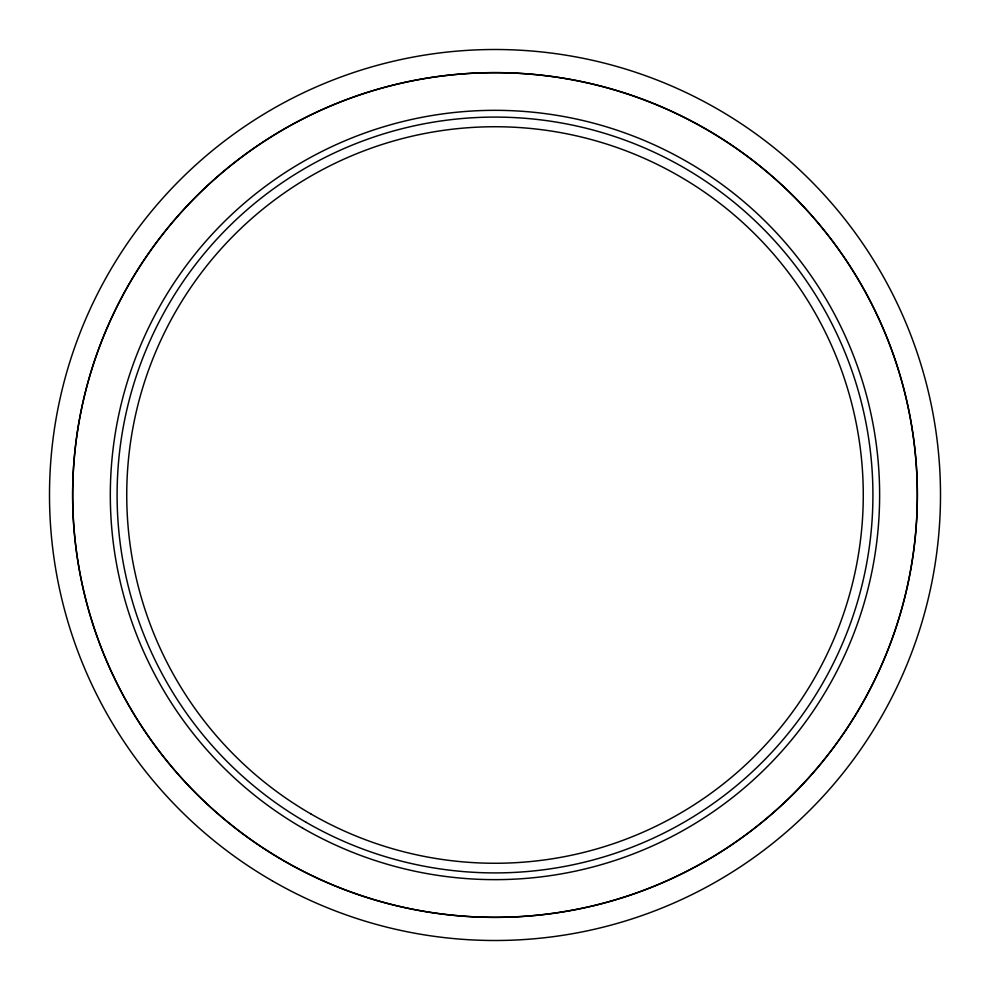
<?xml version="1.0" encoding="UTF-8"?>
<svg xmlns="http://www.w3.org/2000/svg" width="990" height="990" viewBox="0 0 990 990"><rect width="100%" height="100%" fill="white"/><g stroke="black" fill="none" stroke-linecap="round" stroke-linejoin="round"><path stroke-width="1.49" d="M306.046 822.282A377.92 377.92 0 0 0 872.92 495A377.92 377.92 0 0 0 306.046 167.718A377.92 377.92 0 0 0 306.046 822.282M310.872 813.929A368.268 368.268 0 0 0 863.268 495A368.268 368.268 0 0 0 310.872 176.072A368.268 368.268 0 0 0 310.872 813.929M302.643 828.11A384.652 384.652 0 0 0 879.627 494.988A384.652 384.652 0 0 0 302.643 161.865A384.652 384.652 0 0 0 302.643 828.11M272.25 880.815A445.5 445.5 0 0 0 940.5 495A445.5 445.5 0 0 0 272.25 109.185A445.5 445.5 0 0 0 272.25 880.815M283.808 860.793A422.384 422.384 0 0 0 917.384 495A422.384 422.384 0 0 0 283.808 129.207A422.384 422.384 0 0 0 283.808 860.793M283.833 860.743A422.322 422.322 0 0 0 917.322 495A422.322 422.322 0 0 0 283.833 129.257A422.322 422.322 0 0 0 283.833 860.743"/></g></svg>
